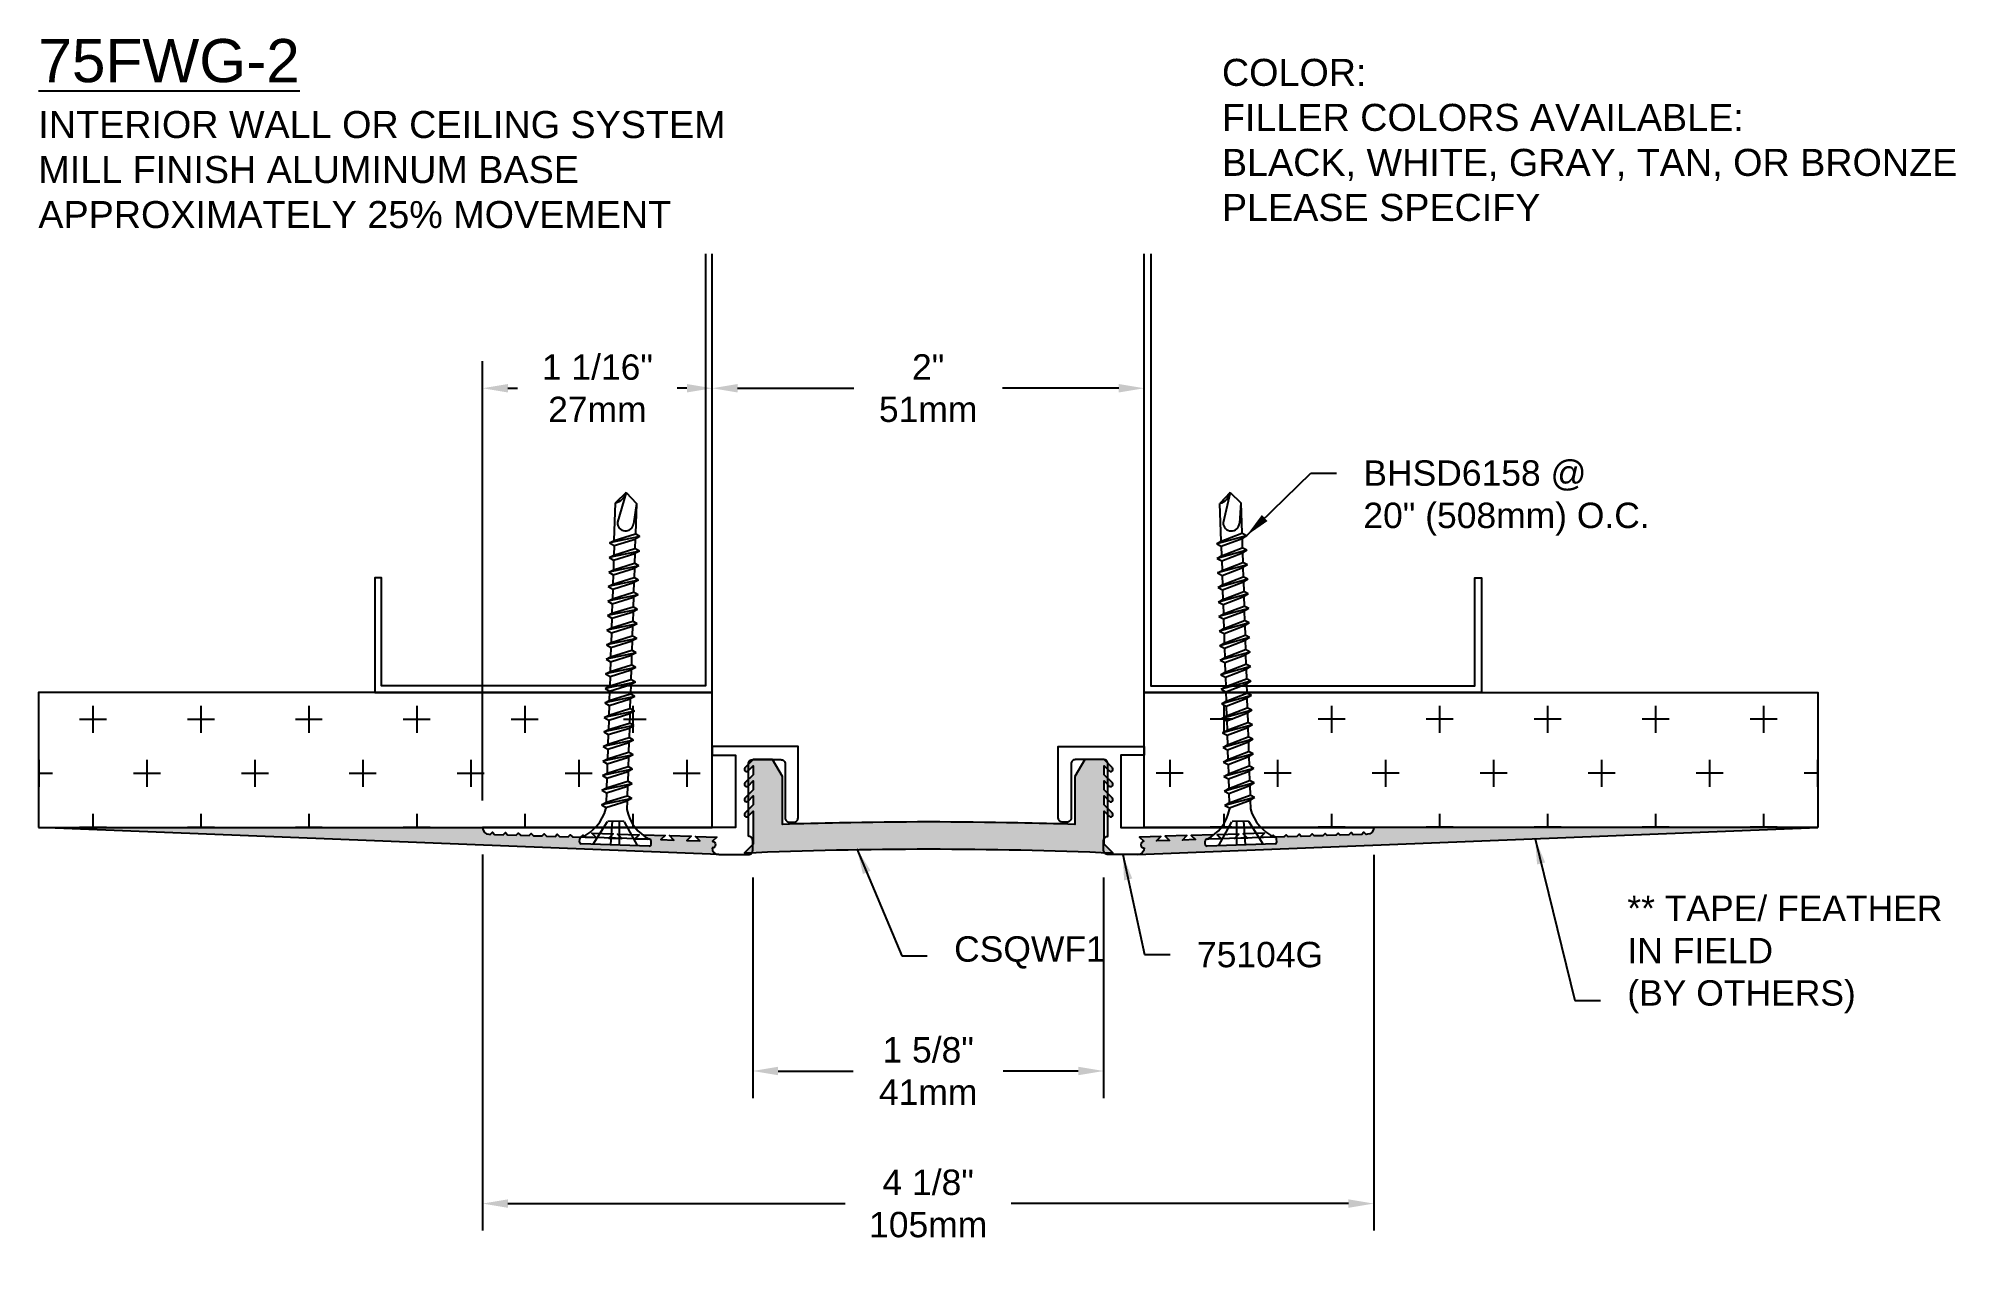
# Model space of a CAD drawing. Header units: inches. Extents: x 2.81 to 11.69, y 0.05 to 5.72.
import ezdxf

# ---------------------------------------------------------------- set-up
doc = ezdxf.new("R2010")
doc.units = ezdxf.units.IN
doc.header["$MEASUREMENT"] = 0
doc.linetypes.add('HIDDEN2', pattern=[0.1875, 0.125, -0.0625])
for name, color, linetype in [('Anchors', 4, 'Continuous'), ('Conditions', 1, 'Continuous'), ('Dimensions', 3, 'Continuous'), ('Fillers', 2, 'Continuous'), ('Metals', 7, 'Continuous'), ('Text', 2, 'Continuous')]:
    doc.layers.add(name, color=color, linetype=linetype)
doc.styles.add('ARIAL', font='arial.ttf')
doc.dimstyles.new('ARIAL', dxfattribs={"dimtxt": 0.1175, "dimasz": 0.1175, "dimexe": 0.125, "dimexo": 0.125, "dimgap": 0.125, "dimtad": 0, "dimtih": 1, "dimtoh": 1, "dimdec": 4, "dimzin": 0, "dimdsep": 46, "dimlunit": 4, "dimtxsty": 'ARIAL', "dimcen": 0.09, "dimadec": 0, "dimazin": 0, "dimtfac": 1, "dimtdec": 4, "dimtofl": 0, "dimtmove": 0, "dimatfit": 3, "dimfxl": 0, "dimfrac": 2, "dimtolj": 1, "dimtzin": 0, "dimarcsym": 0})

# ---------------------------------------------------------------- blocks, each defined once
blk = doc.blocks.new('75104G')
blk.add_lwpolyline([(0.6423, 0.3214, -0.413625), (0.6113, 0.2904), (0.4742, 0.2904, -0.414214), (0.4542, 0.3104), (0.4542, 0.3554, -0.414214), (0.4742, 0.3754), (0.4742, 0.7104, 0.414214), (0.4542, 0.7304), (0.3242, 0.7304, 0.414214), (0.3042, 0.7104), (0.3042, 0.4604, -0.414214), (0.2842, 0.4404), (0.2642, 0.4404, -0.414214), (0.2442, 0.4604), (0.2442, 0.7904), (0.6417, 0.7904), (0.6417, 0.7504), (0.5342, 0.7504), (0.5342, 0.4154), (1.7053, 0.4154), (1.7053, 0.4145, -0.405134), (1.6762, 0.3845), (1.6694, 0.3843), (1.6597, 0.394), (1.6494, 0.3837), (1.6094, 0.3825), (1.5997, 0.3922), (1.5894, 0.3818), (1.5494, 0.3806), (1.5397, 0.3903), (1.5294, 0.38), (1.4894, 0.3787), (1.4797, 0.3884), (1.4694, 0.3781), (1.4294, 0.3769), (1.4197, 0.3866), (1.4094, 0.3762), (1.3694, 0.375), (1.3597, 0.3847), (1.3494, 0.3744), (1.3094, 0.3731), (1.2997, 0.3828), (1.2894, 0.3725), (1.2494, 0.3713), (1.2397, 0.381), (1.2294, 0.3706), (1.1797, 0.3691), (1.1997, 0.3897), (1.0997, 0.3866), (1.1197, 0.3672), (1.0597, 0.3654), (1.0797, 0.386), (0.9797, 0.3829), (0.9997, 0.3635), (0.9397, 0.3616), (0.9597, 0.3822), (0.8597, 0.3791), (0.8797, 0.3598), (0.8197, 0.3579), (0.8397, 0.3785), (0.7397, 0.3754), (0.7597, 0.356), (0.6997, 0.3542), (0.7197, 0.3748), (0.6197, 0.3717), (0.6397, 0.3523, 0.920592)], format="xyb", close=True)
blk = doc.blocks.new('*D1')
at = {"layer": 'Defpoints', "color": 0}
for p in [(5.9307, 4.0954), (5.9307, 3.7027), (7.9307, 3.7027)]:
    blk.add_point(p, dxfattribs=at)
at = {"layer": 'Dimensions', "color": 0, "lineweight": -2}
for p, q in [((5.9307, 3.8277), (5.9307, 4.2204)), ((7.9307, 3.8277), (7.9307, 4.2204)), ((6.0482, 4.0954), (6.5863, 4.0954)), ((7.8132, 4.0954), (7.275, 4.0954))]:
    blk.add_line(p, q, dxfattribs=at)
at = {"layer": 'Dimensions', "color": 0}
for points in [[(6.0482, 4.115), (6.0482, 4.0759), (5.9307, 4.0954)], [(7.8132, 4.115), (7.8132, 4.0759), (7.9307, 4.0954)]]:
    blk.add_solid(points, dxfattribs=at)
at = {"layer": 'Dimensions', "color": 0, "insert": (6.9307, 4.0954), "char_height": 0.1175, "attachment_point": 5, "style": 'ARIAL'}
blk.add_mtext('\\A1;2"\\P51mm', dxfattribs=at)
blk = doc.blocks.new('*D2')
at = {"layer": 'Defpoints', "color": 0}
for p in [(5.9307, 4.0954), (5.9307, 3.7027), (4.8671, 2.0614)]:
    blk.add_point(p, dxfattribs=at)
at = {"layer": 'Dimensions', "color": 0, "lineweight": -2}
for p, q in [((4.8671, 2.1864), (4.8671, 4.2204)), ((5.9307, 3.8277), (5.9307, 4.2204)), ((4.9846, 4.0954), (5.0293, 4.0954)), ((5.8132, 4.0954), (5.7684, 4.0954))]:
    blk.add_line(p, q, dxfattribs=at)
at = {"layer": 'Dimensions', "color": 0}
for points in [[(4.9846, 4.115), (4.9846, 4.0759), (4.8671, 4.0954)], [(5.8132, 4.115), (5.8132, 4.0759), (5.9307, 4.0954)]]:
    blk.add_solid(points, dxfattribs=at)
at = {"layer": 'Dimensions', "color": 0, "insert": (5.3989, 4.0954), "char_height": 0.1175, "attachment_point": 5, "style": 'ARIAL'}
blk.add_mtext('\\A1;1 1/16"\\P27mm', dxfattribs=at)
blk = doc.blocks.new('*D3')
at = {"layer": 'Defpoints', "color": 0}
for p in [(6.1182, 1.9564), (7.7432, 1.9564), (6.1182, 0.9349)]:
    blk.add_point(p, dxfattribs=at)
at = {"layer": 'Dimensions', "color": 0, "lineweight": -2}
for p, q in [((6.1182, 1.8314), (6.1182, 0.8099)), ((7.7432, 1.8314), (7.7432, 0.8099)), ((6.2357, 0.9349), (6.584, 0.9349)), ((7.6257, 0.9349), (7.2774, 0.9349))]:
    blk.add_line(p, q, dxfattribs=at)
at = {"layer": 'Dimensions', "color": 0}
for points in [[(6.2357, 0.9545), (6.2357, 0.9153), (6.1182, 0.9349)], [(7.6257, 0.9545), (7.6257, 0.9153), (7.7432, 0.9349)]]:
    blk.add_solid(points, dxfattribs=at)
at = {"layer": 'Dimensions', "color": 0, "insert": (6.9307, 0.9349), "char_height": 0.1175, "attachment_point": 5, "style": 'ARIAL'}
blk.add_mtext('\\A1;1 5/8"\\P41mm', dxfattribs=at)
blk = doc.blocks.new('*D4')
at = {"layer": 'Defpoints', "color": 0}
for p in [(4.8671, 2.0614), (8.9942, 2.0605), (4.8671, 0.3211)]:
    blk.add_point(p, dxfattribs=at)
at = {"layer": 'Dimensions', "color": 0, "lineweight": -2}
for p, q in [((4.8671, 1.9364), (4.8671, 0.1961)), ((8.9942, 1.9355), (8.9942, 0.1961)), ((4.9846, 0.3211), (6.5462, 0.3211)), ((8.8767, 0.3211), (7.3151, 0.3211))]:
    blk.add_line(p, q, dxfattribs=at)
at = {"layer": 'Dimensions', "color": 0}
for points in [[(4.9846, 0.3407), (4.9846, 0.3015), (4.8671, 0.3211)], [(8.8767, 0.3407), (8.8767, 0.3015), (8.9942, 0.3211)]]:
    blk.add_solid(points, dxfattribs=at)
at = {"layer": 'Dimensions', "color": 0, "insert": (6.9307, 0.3211), "char_height": 0.1175, "attachment_point": 5, "style": 'ARIAL'}
blk.add_mtext('\\A1;4 1/8"\\P105mm', dxfattribs=at)
blk = doc.blocks.new('BHSD6158')
for p, q in [((-0.1577, 0), (0.1577, 0)), ((-0.1655, -0.0078), (-0.1655, -0.0232)), ((-0.1577, -0.031), (0.1577, -0.031)), ((0.1655, -0.0078), (0.1655, -0.0232)), ((-0.0485, -0.2063), (-0.0485, -0.1655)), ((0.0485, -0.1727), (-0.0485, -0.2063)), ((0.0485, -0.1727), (0.0485, -0.1655)), ((0.0695, -0.1843), (0.0485, -0.1727)), ((-0.0695, -0.218), (0.0695, -0.1843)), ((-0.0695, -0.218), (-0.0485, -0.2063)), ((-0.0695, -0.218), (-0.0485, -0.2296)), ((-0.0695, -0.2853), (0.0695, -0.2516)), ((0.0485, -0.1959), (-0.0485, -0.2296)), ((-0.0485, -0.2737), (-0.0485, -0.2296)), ((0.0485, -0.24), (-0.0485, -0.2737)), ((0.0485, -0.2633), (-0.0485, -0.2969)), ((0.0695, -0.1843), (0.0485, -0.1959)), ((0.0485, -0.24), (0.0485, -0.1959)), ((0.0695, -0.2516), (0.0485, -0.24)), ((0.0695, -0.2516), (0.0485, -0.2633)), ((0.0485, -0.3073), (0.0485, -0.2633)), ((-0.0695, -0.2853), (-0.0485, -0.2737)), ((-0.0695, -0.2853), (-0.0485, -0.2969)), ((-0.0695, -0.3527), (0.0695, -0.319)), ((-0.0695, -0.3527), (-0.0485, -0.341)), ((-0.0695, -0.3527), (-0.0485, -0.3643)), ((-0.0485, -0.341), (-0.0485, -0.2969)), ((0.0485, -0.3073), (-0.0485, -0.341)), ((0.0485, -0.3306), (-0.0485, -0.3643)), ((0.0695, -0.319), (0.0485, -0.3073)), ((0.0695, -0.319), (0.0485, -0.3306)), ((0.0485, -0.3747), (0.0485, -0.3306)), ((-0.0695, -0.42), (0.0695, -0.3863)), ((-0.0695, -0.42), (-0.0485, -0.4084)), ((-0.0695, -0.42), (-0.0485, -0.4316)), ((-0.0485, -0.4084), (-0.0485, -0.3643)), ((0.0485, -0.3747), (-0.0485, -0.4084)), ((0.0485, -0.398), (-0.0485, -0.4316)), ((-0.0485, -0.4757), (-0.0485, -0.4316)), ((0.0485, -0.442), (-0.0485, -0.4757)), ((0.0695, -0.3863), (0.0485, -0.3747)), ((0.0695, -0.3863), (0.0485, -0.398)), ((0.0485, -0.442), (0.0485, -0.398)), ((0.0695, -0.4537), (0.0485, -0.442)), ((-0.0695, -0.4873), (0.0695, -0.4537)), ((-0.0695, -0.4873), (-0.0485, -0.4757)), ((-0.0695, -0.4873), (-0.0485, -0.499)), ((-0.0695, -0.5547), (0.0695, -0.521)), ((0.0485, -0.4653), (-0.0485, -0.499)), ((-0.0485, -0.5431), (-0.0485, -0.499)), ((0.0485, -0.5094), (-0.0485, -0.5431)), ((0.0485, -0.5326), (-0.0485, -0.5663)), ((0.0695, -0.4537), (0.0485, -0.4653)), ((0.0485, -0.5094), (0.0485, -0.4653)), ((0.0695, -0.521), (0.0485, -0.5094)), ((0.0695, -0.521), (0.0485, -0.5326)), ((0.0485, -0.5767), (0.0485, -0.5326)), ((-0.0695, -0.5547), (-0.0485, -0.5431)), ((-0.0695, -0.5547), (-0.0485, -0.5663)), ((-0.0695, -0.622), (0.0695, -0.5884)), ((-0.0695, -0.622), (-0.0485, -0.6104)), ((-0.0485, -0.6104), (-0.0485, -0.5663)), ((0.0485, -0.5767), (-0.0485, -0.6104)), ((0.0485, -0.6), (-0.0485, -0.6337)), ((0.0695, -0.5884), (0.0485, -0.5767)), ((0.0695, -0.5884), (0.0485, -0.6)), ((0.0485, -0.6441), (0.0485, -0.6)), ((-0.0695, -0.622), (-0.0485, -0.6337)), ((-0.0695, -0.6894), (0.0695, -0.6557)), ((-0.0695, -0.6894), (-0.0485, -0.6777)), ((-0.0695, -0.6894), (-0.0485, -0.701)), ((-0.0485, -0.6777), (-0.0485, -0.6337)), ((0.0485, -0.6441), (-0.0485, -0.6777)), ((0.0485, -0.6673), (-0.0485, -0.701)), ((-0.0485, -0.7451), (-0.0485, -0.701)), ((0.0695, -0.6557), (0.0485, -0.6441)), ((0.0695, -0.6557), (0.0485, -0.6673)), ((0.0485, -0.7114), (0.0485, -0.6673)), ((-0.0695, -0.7567), (0.0695, -0.723)), ((-0.0695, -0.7567), (-0.0485, -0.7451)), ((-0.0695, -0.7567), (-0.0485, -0.7684)), ((-0.0695, -0.8241), (0.0695, -0.7904)), ((0.0485, -0.7114), (-0.0485, -0.7451)), ((0.0485, -0.7347), (-0.0485, -0.7684)), ((-0.0485, -0.8124), (-0.0485, -0.7684)), ((0.0485, -0.7788), (-0.0485, -0.8124)), ((0.0695, -0.723), (0.0485, -0.7114)), ((0.0695, -0.723), (0.0485, -0.7347)), ((0.0485, -0.7788), (0.0485, -0.7347)), ((0.0695, -0.7904), (0.0485, -0.7788)), ((0.0695, -0.7904), (0.0485, -0.802)), ((-0.0695, -0.8241), (-0.0485, -0.8124)), ((-0.0695, -0.8241), (-0.0485, -0.8357)), ((-0.0695, -0.8914), (0.0695, -0.8577)), ((-0.0695, -0.8914), (-0.0485, -0.8798)), ((0.0485, -0.802), (-0.0485, -0.8357)), ((-0.0485, -0.8798), (-0.0485, -0.8357)), ((0.0485, -0.8461), (-0.0485, -0.8798)), ((0.0485, -0.8694), (-0.0485, -0.903)), ((0.0485, -0.8461), (0.0485, -0.802)), ((0.0695, -0.8577), (0.0485, -0.8461)), ((0.0695, -0.8577), (0.0485, -0.8694)), ((0.0485, -0.9135), (0.0485, -0.8694)), ((-0.0695, -0.8914), (-0.0485, -0.903)), ((-0.0695, -0.9588), (0.0695, -0.9251)), ((-0.0695, -0.9588), (-0.0485, -0.9471)), ((-0.0695, -0.9588), (-0.0485, -0.9704)), ((-0.0485, -0.9471), (-0.0485, -0.903)), ((0.0485, -0.9135), (-0.0485, -0.9471)), ((0.0485, -0.9367), (-0.0485, -0.9704)), ((-0.0485, -1.0145), (-0.0485, -0.9704)), ((0.0695, -0.9251), (0.0485, -0.9135)), ((0.0695, -0.9251), (0.0485, -0.9367)), ((0.0485, -0.9808), (0.0485, -0.9367)), ((-0.0695, -1.0261), (0.0695, -0.9924)), ((-0.0695, -1.0261), (-0.0485, -1.0145)), ((-0.0695, -1.0261), (-0.0485, -1.0377)), ((-0.0695, -1.0934), (0.0695, -1.0598)), ((0.0485, -0.9808), (-0.0485, -1.0145)), ((0.0485, -1.0041), (-0.0485, -1.0377)), ((-0.0485, -1.0818), (-0.0485, -1.0377)), ((0.0485, -1.0481), (-0.0485, -1.0818)), ((0.0695, -0.9924), (0.0485, -0.9808)), ((0.0695, -0.9924), (0.0485, -1.0041)), ((0.0485, -1.0481), (0.0485, -1.0041)), ((0.0695, -1.0598), (0.0485, -1.0481)), ((0.0695, -1.0598), (0.0485, -1.0714)), ((-0.0695, -1.0934), (-0.0485, -1.0818)), ((-0.0695, -1.0934), (-0.0485, -1.1051)), ((-0.0695, -1.1608), (0.0695, -1.1271)), ((-0.0695, -1.1608), (-0.0485, -1.1492)), ((0.0485, -1.0714), (-0.0485, -1.1051)), ((-0.0485, -1.1492), (-0.0485, -1.1051)), ((0.0485, -1.1155), (-0.0485, -1.1492)), ((0.0485, -1.1387), (-0.0485, -1.1724)), ((0.0485, -1.1155), (0.0485, -1.0714)), ((0.0695, -1.1271), (0.0485, -1.1155)), ((0.0695, -1.1271), (0.0485, -1.1387)), ((0.0485, -1.1828), (0.0485, -1.1387)), ((-0.0695, -1.1608), (-0.0485, -1.1724)), ((-0.0695, -1.2281), (0.0695, -1.1945)), ((-0.0695, -1.2281), (-0.0485, -1.2165)), ((-0.0695, -1.2281), (-0.0485, -1.2398)), ((-0.0485, -1.2165), (-0.0485, -1.1724)), ((0.0485, -1.1828), (-0.0485, -1.2165)), ((0.0485, -1.2061), (-0.0485, -1.2398)), ((-0.0485, -1.2838), (-0.0485, -1.2398)), ((0.0695, -1.1945), (0.0485, -1.1828)), ((0.0695, -1.1945), (0.0485, -1.2061)), ((0.0485, -1.2502), (0.0485, -1.2061)), ((-0.0695, -1.2955), (0.0695, -1.2618)), ((-0.0695, -1.2955), (-0.0485, -1.2838)), ((-0.0695, -1.2955), (-0.0485, -1.3071)), ((-0.0695, -1.3628), (0.0695, -1.3292)), ((0.0485, -1.2502), (-0.0485, -1.2838)), ((0.0485, -1.2734), (-0.0485, -1.3071)), ((-0.0485, -1.3512), (-0.0485, -1.3071)), ((0.0485, -1.3175), (-0.0485, -1.3512)), ((0.0695, -1.2618), (0.0485, -1.2502)), ((0.0695, -1.2618), (0.0485, -1.2734)), ((0.0485, -1.3175), (0.0485, -1.2734)), ((0.0695, -1.3292), (0.0485, -1.3175)), ((0.0695, -1.3292), (0.0485, -1.3408)), ((-0.0695, -1.3628), (-0.0485, -1.3512)), ((-0.0695, -1.3628), (-0.0485, -1.3745)), ((-0.0695, -1.4302), (0.0695, -1.3965)), ((-0.0695, -1.4302), (-0.0485, -1.4185)), ((0.0485, -1.3408), (-0.0485, -1.3745)), ((-0.0485, -1.4185), (-0.0485, -1.3745)), ((0.0485, -1.3849), (-0.0485, -1.4185)), ((0.0485, -1.4081), (-0.0485, -1.4418)), ((0.0485, -1.3849), (0.0485, -1.3408)), ((0.0695, -1.3965), (0.0485, -1.3849)), ((0.0695, -1.3965), (0.0485, -1.4081)), ((0.0485, -1.4081), (0.0485, -1.5837)), ((-0.0695, -1.4302), (-0.0485, -1.4418)), ((-0.0485, -1.5837), (-0.0485, -1.4418)), ((-0.0485, -1.5837), (-0.0385, -1.4887)), ((0, -1.6322), (0.0367, -1.4933)), ((0, -1.6322), (-0.0485, -1.5837)), ((0, -1.6322), (0.0485, -1.5837))]:
    blk.add_line(p, q)
at = {"linetype": 'HIDDEN2'}
for p, q in [((-0.1026, 0), (-0.0382, -0.1106)), ((-0.0199, 0), (-0.0159, -0.1106)), ((0.0199, 0), (0.0159, -0.1106)), ((0.1026, 0), (0.0382, -0.1106)), ((0.0382, -0.1106), (-0.0382, -0.1106))]:
    blk.add_line(p, q, dxfattribs=at)
for centre, radius, start, end in [((-0.1577, -0.0078), 0.00781, 90, 180), ((0.1577, -0.0078), 0.00781, 0, 90), ((-0.1577, -0.0232), 0.00781, 180, 270), ((-0.2432, -0.212), 0.2002, 13.43937, 64.70603), ((0.2432, -0.212), 0.2002, 115.29397, 166.56063), ((0.1577, -0.0232), 0.00781, 270, 0), ((-0.0009, -1.4919), 0.0377, 357.78791, 175.12637), ((0.0619, -1.6456), 0.0633, 102.22033, 167.77967)]:
    blk.add_arc(centre, radius, start, end)
blk = doc.blocks.new('CSQWF1')
blk.add_hatch(color=256).paths.add_polyline_path([(1.6699, 0.3952), (1.7099, 0.4352, -0.021042), (0.0049, 0.4352), (0.0449, 0.3952), (0.0449, 0.3535), (0.0449, 0.2418), (0.021, 0.2658, 1), (0.0069, 0.2516), (0.0449, 0.2135), (0.0449, 0.1718), (0.021, 0.1958, 1), (0.0069, 0.1816), (0.0449, 0.1435), (0.0449, 0.1018), (0.021, 0.1258, 1), (0.0069, 0.1116), (0.0449, 0.0735), (0.0449, 0.0318), (0.021, 0.0558, 1), (0.0069, 0.0416), (0.0449, 0.0035), (0.1349, 0.0035), (0.1799, 0.0815), (0.1799, 0.3035, 0.00325), (0.4449, 0.2965, 0.010116), (1.2699, 0.2965, 0.00325), (1.5349, 0.3035), (1.5349, 0.0815), (1.5799, 0.0035), (1.6699, 0.0035), (1.708, 0.0416, 1), (1.6939, 0.0558), (1.6699, 0.0318), (1.6699, 0.0735), (1.708, 0.1116, 1), (1.6939, 0.1258), (1.6699, 0.1018), (1.6699, 0.1435), (1.708, 0.1816, 1), (1.6939, 0.1958), (1.6699, 0.1718), (1.6699, 0.2135), (1.708, 0.2516, 1), (1.6939, 0.2658), (1.6699, 0.2418), (1.6699, 0.3535)])
blk.add_lwpolyline([(1.708, 0.0416), (1.6699, 0.0035), (1.5799, 0.0035), (1.5349, 0.0815), (1.5349, 0.3035, -0.00325), (1.2699, 0.2965, -0.010116), (0.4449, 0.2965, -0.00325), (0.1799, 0.3035), (0.1799, 0.0815), (0.1349, 0.0035), (0.0449, 0.0035), (0.0069, 0.0416, -1), (0.021, 0.0558), (0.0449, 0.0318), (0.0449, 0.0735), (0.0069, 0.1116, -1), (0.021, 0.1258), (0.0449, 0.1018), (0.0449, 0.1435), (0.0069, 0.1816, -1), (0.021, 0.1958), (0.0449, 0.1718), (0.0449, 0.2135), (0.0069, 0.2516, -1), (0.021, 0.2658), (0.0449, 0.2418), (0.0449, 0.3535), (0.0449, 0.3952), (0.0049, 0.4352, 0.021042), (1.7099, 0.4352), (1.6699, 0.3952), (1.6699, 0.3535), (1.6699, 0.2418), (1.6939, 0.2658, -1), (1.708, 0.2516), (1.6699, 0.2135), (1.6699, 0.1718), (1.6939, 0.1958, -1), (1.708, 0.1816), (1.6699, 0.1435), (1.6699, 0.1018), (1.6939, 0.1258, -1), (1.708, 0.1116), (1.6699, 0.0735), (1.6699, 0.0318), (1.6939, 0.0558, -1)], format="xyb", close=True)

msp = doc.modelspace()

# ---------------------------------------------------------------- hatches: boundary and pattern name
at = {"layer": 'Conditions'}
h = msp.add_hatch(dxfattribs=at)
h.set_pattern_fill('CROSS', color=256, style=0)
h.set_pattern_definition([(0, (0, 7.06278), (0.25, -0.25), [0.125, -0.375]), (270, (0.0625, 7.12528), (-0.25, -0.25), [0.125, -0.375])])
h.paths.add_polyline_path([(5.39507, 2.55659), (5.37185, 2.54374), (5.39507, 2.53089), (5.39507, 2.47326), (5.37185, 2.46041), (5.39507, 2.44755), (5.39507, 2.38992), (5.37185, 2.37707), (5.39507, 2.36422), (5.39507, 2.30659), (5.37185, 2.29374), (5.39507, 2.28089), (5.39507, 2.22326), (5.37185, 2.21041), (5.39507, 2.19755), (5.39507, 2.13992), (5.37185, 2.12707), (5.39507, 2.11422), (5.39507, 2.07101), (5.3902, 2.0621), (2.81018, 2.0621), (2.81018, 2.6871), (5.39507, 2.6871), (5.39507, 2.63992), (5.37185, 2.62707), (5.39507, 2.61422)])
h.paths.add_polyline_path([(5.93066, 2.0621), (5.52493, 2.0621), (5.52007, 2.07101), (5.52007, 2.07224), (5.54385, 2.08541), (5.52007, 2.09857), (5.52007, 2.15557), (5.54385, 2.16874), (5.52007, 2.1819), (5.52007, 2.23891), (5.54385, 2.25207), (5.52007, 2.26524), (5.52007, 2.32224), (5.54385, 2.33541), (5.52007, 2.34857), (5.52007, 2.40557), (5.54385, 2.41874), (5.52007, 2.4319), (5.52007, 2.48891), (5.54385, 2.50207), (5.52007, 2.51524), (5.52007, 2.57224), (5.54385, 2.58541), (5.52007, 2.59857), (5.52007, 2.65557), (5.54385, 2.66874), (5.52007, 2.6819), (5.52007, 2.6871), (5.93066, 2.6871)])
h = msp.add_hatch(dxfattribs=at)
h.set_pattern_fill('CROSS', color=256, style=0)
h.set_pattern_definition([(180, (13.86132, 7.06278), (-0.25, -0.25), [0.125, -0.375]), (270, (13.79882, 7.12528), (0.25, -0.25), [0.125, -0.375])])
h.paths.add_polyline_path([(8.46625, 2.55659), (8.48947, 2.54374), (8.46625, 2.53089), (8.46625, 2.47326), (8.48947, 2.46041), (8.46625, 2.44755), (8.46625, 2.38992), (8.48947, 2.37707), (8.46625, 2.36422), (8.46625, 2.30659), (8.48947, 2.29374), (8.46625, 2.28089), (8.46625, 2.22326), (8.48947, 2.21041), (8.46625, 2.19755), (8.46625, 2.13992), (8.48947, 2.12707), (8.46625, 2.11422), (8.46625, 2.07101), (8.47112, 2.0621), (11.05114, 2.0621), (11.05114, 2.6871), (8.46625, 2.6871), (8.46625, 2.63992), (8.48947, 2.62707), (8.46625, 2.61422)])
h.paths.add_polyline_path([(7.93066, 2.0621), (8.33639, 2.0621), (8.34125, 2.07101), (8.34125, 2.07224), (8.31747, 2.08541), (8.34125, 2.09857), (8.34125, 2.15557), (8.31747, 2.16874), (8.34125, 2.1819), (8.34125, 2.23891), (8.31747, 2.25207), (8.34125, 2.26524), (8.34125, 2.32224), (8.31747, 2.33541), (8.34125, 2.34857), (8.34125, 2.40557), (8.31747, 2.41874), (8.34125, 2.4319), (8.34125, 2.48891), (8.31747, 2.50207), (8.34125, 2.51524), (8.34125, 2.57224), (8.31747, 2.58541), (8.34125, 2.59857), (8.34125, 2.65557), (8.31747, 2.66874), (8.34125, 2.6819), (8.34125, 2.6871), (7.93066, 2.6871)])
h = msp.add_hatch(color=256, dxfattribs=at)
h.dxf.hatch_style = 1
h.paths.add_polyline_path([(4.86712, 2.06052), (4.86712, 2.0621), (2.81018, 2.0621), (5.96112, 1.93644, -0.4136246), (5.93012, 1.96738, 0.9205922), (5.93268, 1.99829), (5.95268, 2.01768), (5.85268, 2.02079), (5.87268, 2.00016), (5.81268, 2.00202), (5.83268, 2.02141), (5.73268, 2.02452), (5.75268, 2.00389), (5.69268, 2.00576), (5.71268, 2.02514), (5.61268, 2.02825), (5.62368, 2.0169, 0.0239117), (5.64029, 2.00739, -0.4142136), (5.64785, 1.99933), (5.64737, 1.98397, -0.4142136), (5.63932, 1.9764), (5.3241, 1.98621, -0.4142136), (5.31653, 1.99426), (5.31701, 2.00963, -0.3228807), (5.32258, 2.01687), (5.32297, 2.01726), (5.283, 2.0185), (5.27268, 2.02883), (5.26297, 2.01912), (5.223, 2.02037), (5.21268, 2.03069), (5.20297, 2.02099), (5.163, 2.02223), (5.15268, 2.03256), (5.14297, 2.02286), (5.103, 2.0241), (5.09268, 2.03443), (5.08297, 2.02472), (5.043, 2.02597), (5.03268, 2.03629), (5.02297, 2.02659), (4.983, 2.02783), (4.97268, 2.03816), (4.96297, 2.02846), (4.923, 2.0297), (4.91268, 2.04003), (4.90297, 2.03032), (4.89618, 2.03054, -0.4051336)])
h = msp.add_hatch(color=256, dxfattribs=at)
h.dxf.hatch_style = 1
h.paths.add_polyline_path([(11.05114, 2.0621), (8.99416, 2.0621, -0.4205822), (8.96514, 2.03054), (8.95835, 2.03032), (8.94864, 2.04003), (8.93832, 2.0297), (8.89835, 2.02846), (8.88864, 2.03816), (8.87832, 2.02783), (8.83835, 2.02659), (8.82864, 2.03629), (8.81832, 2.02597), (8.77835, 2.02472), (8.76864, 2.03443), (8.75832, 2.0241), (8.71835, 2.02286), (8.70864, 2.03256), (8.69832, 2.02223), (8.65835, 2.02099), (8.64864, 2.03069), (8.63832, 2.02037), (8.59835, 2.01912), (8.58864, 2.02883), (8.57832, 2.0185), (8.53835, 2.01726), (8.52864, 2.02696), (8.52447, 2.02278, 0.0162934), (8.53626, 2.01719, -0.4142136), (8.54431, 2.00963), (8.54479, 1.99426, -0.4142136), (8.53722, 1.98621), (8.222, 1.9764, -0.4142136), (8.21395, 1.98397), (8.21347, 1.99933, -0.4142136), (8.22103, 2.00739, 0.0239117), (8.23764, 2.0169), (8.24864, 2.02825), (8.14864, 2.02514), (8.16864, 2.00576), (8.10864, 2.00389), (8.12864, 2.02452), (8.02864, 2.02141), (8.04864, 2.00202), (7.98864, 2.00016), (8.00864, 2.02079), (7.90864, 2.01768), (7.92864, 1.99829, 0.9205922), (7.9312, 1.96738, -0.3904724), (7.90267, 1.93654)])

# ---------------------------------------------------------------- linework, layer by layer
for p, q in [((5.96112, 1.93644), (2.81018, 2.0621)), ((7.9002, 1.93644), (11.05114, 2.0621))]:
    msp.add_line(p, q, dxfattribs=at)
for points in [[(5.89941, 4.71835), (5.89941, 2.71835), (4.39941, 2.71835), (4.39941, 3.21835), (4.36816, 3.21835), (4.36816, 2.6871), (5.93066, 2.6871), (5.93066, 4.71835)], [(7.96191, 4.71835), (7.96191, 2.71835), (9.46191, 2.71835), (9.46191, 3.21835), (9.49316, 3.21835), (9.49316, 2.6871), (7.93066, 2.6871), (7.93066, 4.71835)], [(2.81018, 2.0621), (5.93066, 2.0621), (5.93066, 2.6871), (2.81018, 2.6871), (2.81018, 2.0621)], [(11.05114, 2.0621), (7.93066, 2.0621), (7.93066, 2.6871), (11.05114, 2.6871), (11.05114, 2.0621)]]:
    msp.add_lwpolyline(points, dxfattribs=at)

# ---------------------------------------------------------------- block references
at = {"layer": 'Anchors'}
for p, rotation in [((5.48171, 1.9813), 178.2180946968491), ((8.37961, 1.9813), 181.7819053031473)]:
    msp.add_blockref('BHSD6158', p, dxfattribs=dict(at, rotation=rotation))
at = {"layer": 'Fillers', "xscale": -1, "rotation": 180}
msp.add_blockref('CSQWF1', (6.07553, 2.37998), dxfattribs=at)
at = {"layer": 'Metals', "xscale": -1, "rotation": 359.9999999999936}
msp.add_blockref('75104G', (6.57238, 1.64601), dxfattribs=at)
at = {"layer": 'Metals', "rotation": 6.314948564067891e-12}
msp.add_blockref('75104G', (7.28894, 1.64601), dxfattribs=at)

# ---------------------------------------------------------------- texts
at = {"layer": 'Fillers', "insert": (8.94585, 3.76168), "char_height": 0.1175, "attachment_point": 1, "style": 'ARIAL'}
msp.add_mtext('BHSD6158 @\\P20" (508mm) O.C.', dxfattribs=at)
at = {"layer": 'Text', "attachment_point": 1, "style": 'ARIAL'}
for s, insert, char_height, width in [('{\\L75FWG-2\\P\\H0.625x;\\lINTERIOR WALL OR CEILING SYSTEM\\PMILL FINISH ALUMINUM BASE\\PAPPROXIMATELY 25% MOVEMENT}', (2.81018, 5.71221), 0.2, 4.5), ('COLOR:{\\L                          \\~\\P}FILLER COLORS AVAILABLE:\\PBLACK, WHITE, GRAY, TAN, OR BRONZE\\PPLEASE SPECIFY', (8.2909, 5.62031), 0.125, 3.4119898)]:
    msp.add_mtext(s, dxfattribs=dict(at, insert=insert, char_height=char_height, width=width))
at = {"layer": 'Text', "char_height": 0.1175, "style": 'ARIAL'}
for s, insert, attachment_point in [('** TAPE/ FEATHER\\PIN FIELD\\P(BY OTHERS)', (10.16826, 1.20225), 7), ('CSQWF1', (7.05079, 1.4086), 7), ('75104G', (8.17553, 1.53272), 1)]:
    msp.add_mtext(s, dxfattribs=dict(at, insert=insert, attachment_point=attachment_point))

# ---------------------------------------------------------------- dimensions: what is measured, and where the dimension line sits
at = {"layer": 'Dimensions'}
for base, p1, p2, text, picture, middle in [((5.93066, 4.09545), (4.86712, 2.06144), (5.93066, 3.70273), '<>\\P27mm', '*D2', (5.39889, 4.09545)), ((5.93066, 4.09545), (7.93066, 3.70273), (5.93066, 3.70273), '<>\\P51mm', '*D1', (6.93066, 4.09545)), ((4.86712, 0.32109), (8.9942, 2.06052), (4.86712, 2.06144), '<>\\P105mm', '*D4', (6.93066, 0.32109))]:
    dim = msp.add_linear_dim(base=base, p1=p1, p2=p2, text=text, dimstyle='ARIAL', dxfattribs=at)
    dim.commit()
    dim.dimension.update_dxf_attribs({"geometry": picture, "text_midpoint": middle, "dimtype": 160})
dim = msp.add_linear_dim(base=(6.11816, 0.93489), p1=(7.74316, 1.95644), p2=(6.11816, 1.95644), text='<>\\P41mm', dimstyle='ARIAL', dxfattribs=at)
dim.commit()
dim.dimension.update_dxf_attribs({"geometry": '*D3', "text_midpoint": (6.93066, 0.93489)})

# ---------------------------------------------------------------- leaders
at = {"layer": 'Fillers'}
msp.add_leader([(8.4046, 3.41294), (8.70335, 3.70293), (8.82085, 3.70293)], dimstyle='ARIAL', dxfattribs=at)
at = {"layer": 'Text', "annotation_type": 0, "has_hookline": 1, "hookline_direction": 0}
for points, text_width in [([(6.60089, 1.96267), (6.80829, 1.46735), (6.92579, 1.46735)], 0.66388), ([(9.74094, 2.00967), (9.92576, 1.261), (10.04326, 1.261)], 1.45216), ([(7.83168, 1.93644), (7.93303, 1.47397), (8.05053, 1.47397)], 0.5661)]:
    msp.add_leader(points, dimstyle='ARIAL', dxfattribs=dict(at, text_width=text_width))

doc.saveas('drawing.dxf')
